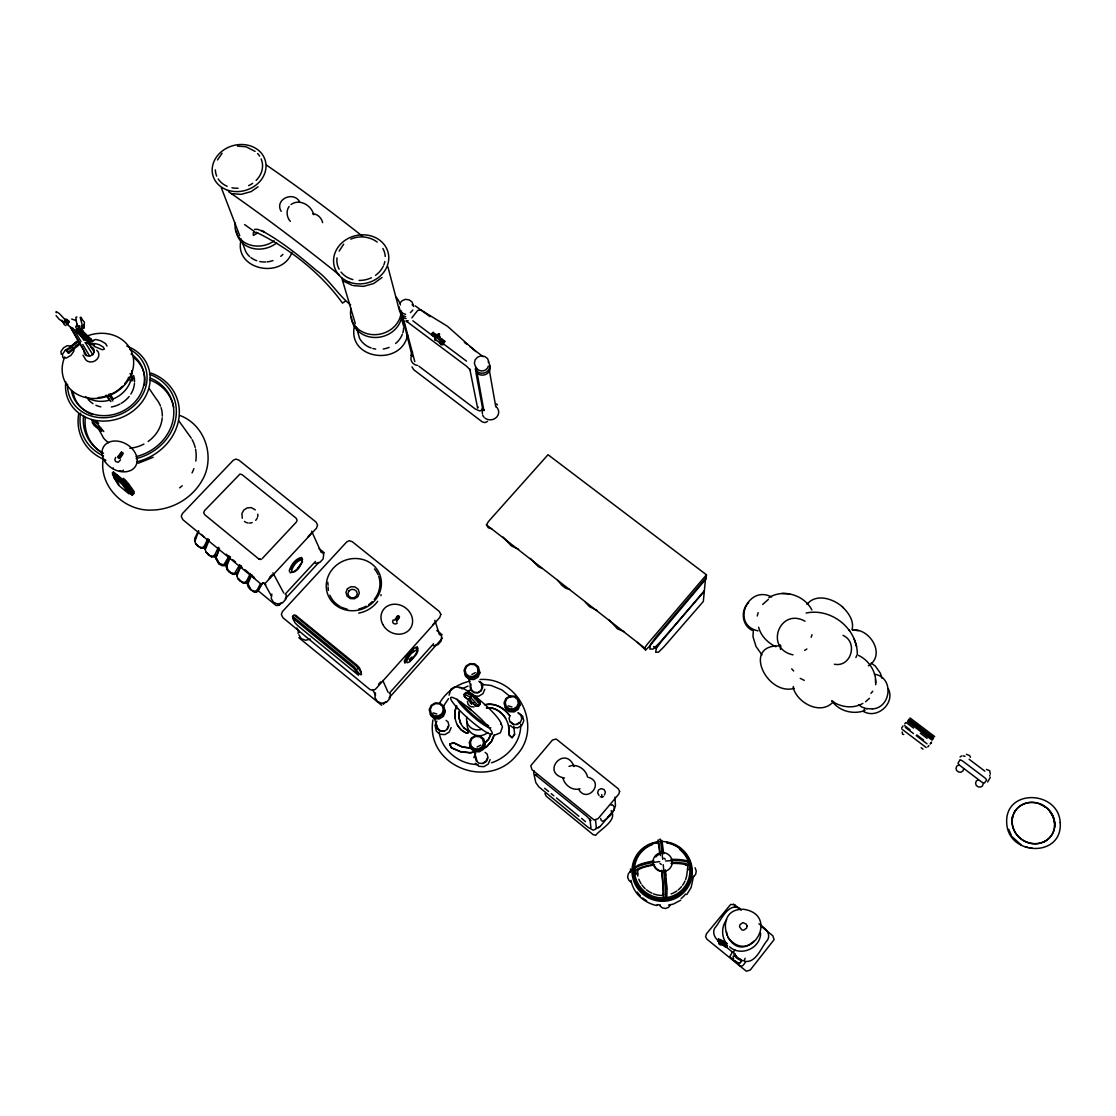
<?xml version="1.0" encoding="UTF-8"?>
<svg xmlns="http://www.w3.org/2000/svg" width="1116" height="1116" viewBox="0 0 1116 1116"><rect width="100%" height="100%" fill="white"/><g stroke="black" fill="none" stroke-linecap="round" stroke-linejoin="round"><path stroke-width="1.5" d="M441.573 338.566A5.887 1.674 43.7 0 0 444.726 341.105L442.522 342.821A6.054 1.702 43.6 0 1 436.607 336.362L439.048 333.768L439.648 334.214L437.291 334.87L437.207 336.809A6.04 1.702 43.7 0 1 432.352 335.163L432.352 333.196A5.873 1.66 43.7 0 0 437.291 334.87L437.932 335.358A5.887 1.66 43.7 0 0 443.959 341.928L444.238 342.445A5.845 1.646 43.6 0 0 442.996 344.788M432.938 719.904C425.126 765.59 487.985 790.756 516.415 755.406C543.38 727.074 518.535 676.659 480.006 679.518M449.092 695.184L450.962 689.06L455.189 686.689L460.81 687.609M455.035 718.383L455.175 710.432L456.681 706.288M693.524 876.311L691.125 887.513L686.8 894.53M630.456 872.224L630.554 868.932M658.021 842.817L658.119 840.376A27.384 0.725 84.5 0 1 660.379 855.581M473.826 695.394A9.946 1.59 41.4 0 1 468.176 692.604L465.735 692.52L464.27 694.166L464.535 696.747A9.946 1.562 41.5 0 0 470.157 699.551L470.268 697.151L471.733 695.477L473.826 695.394L472.821 694.584L469.166 698.742A9.974 1.576 41.4 0 0 476.239 706.261L479.964 704.07L479.782 701.755A9.877 1.576 41.3 0 0 475.137 698.811M397.184 617.399L398.356 615.809L399.416 616.576L396.64 621.765M753.328 630.135L752.993 636.706L755.992 646.443L761.935 654.883M662.96 895.13L663.155 891.893A25.389 0.767 84.2 0 0 661.621 870.675M663.504 893.874L663.295 897.111L665.178 897.822L666.726 896.553L666.963 893.316A26.812 0.809 84.4 0 0 665.345 869.964M459.415 710.934C457.811 718.439 460.559 727.241 467.897 730.617L468.469 732.626L466.265 733.045C456.053 728.929 452.231 715.649 456.597 706.037M459.485 711.185L459.053 717.811L460.643 723.545M665.178 897.822L665.401 894.586M491.668 528.789L488.236 527.742L486.478 524.841L488.473 521.493L548.026 454.714L706.456 574.796L706.065 578.841L648.982 646.82L645.578 650L637.487 642.328M390.349 693.803L389.861 698.49L386.61 702.131L381.853 703.317L377.403 701.587L374.976 697.626L375.478 692.938M83.84 328.118L84.467 322.217L80.199 317.39L83.058 328.313L83.84 328.118L83.547 324.812M725.219 943.815L727.339 945.559L725.358 947.038L721.452 943.522C730.31 945.908 716.932 943.299 718.062 939.825L718.774 938.961M990.31 774.127L989.753 770.779L986.446 769.398M687.247 871.219L686.814 874.846A25.012 24.636 26.6 0 1 685.601 879.548M298.125 633.358L298.502 630.317M286.31 594.842L285.752 599.362L282.515 602.849L277.842 604.007L273.546 602.361L271.244 598.567L271.83 594.061M194.84 540.911L198.801 531.077M195.23 540.507L195.649 537.633M208.901 539.614L205.525 546.463L205.093 549.337L206.195 552.587L211.44 556.926L214.802 556.647M205.316 549.546L209.306 539.726M411.846 354.665L412.027 353.507L412.209 356.395L400.923 310.764A6.277 5.566 -12.5 0 0 405.582 314.266M219.447 548.291L215.611 558L219.029 564.054L221.972 565.617L224.748 565.547L230.036 556.996M704.377 590.629L661.439 641.421L656.278 648.466L655.692 652.316L658.51 652.176L663.936 646.806L703.331 601.468L705.549 578.367L656.347 636.511L650.433 644.616L649.861 649.107L653.167 649.038L659.403 642.956L704.294 591.41M226.604 563.831L226.171 566.705L227.259 569.983L232.546 574.349L235.337 574.28L237.206 572.578L240.665 565.742M226.409 566.942L230.468 557.121M227.204 563.636L226.757 566.51L227.859 569.774M407.605 334.87C401.593 366.913 346.63 359.868 354.497 325.733M237.206 572.578L236.759 575.451L237.861 578.73L243.176 583.11L245.966 583.054L247.85 581.352L250.64 575.884M237.011 575.689L241.098 565.868M247.85 581.352L247.403 584.226L248.491 587.518L253.834 591.912L256.652 591.857L258.535 590.169L262.051 583.333M241.168 239.466C233.118 269.43 282.013 280.144 291.932 252.397M760.624 933.115C760.582 948.195 741.024 956.984 729.683 946.884M852.052 629.619C854.34 621.096 848.495 612.558 842.468 607.02M380.849 595.693L381.1 594.702M473.742 702.829L470.492 703.066L471.482 703.861L471.873 702.41L469.822 699.648M757.262 615.99L758.141 612.656M793.42 686.466L793.141 687.526C797.312 703.373 821.543 715.942 833.582 701.406M902.202 731.984L902.537 734.175L903.751 734.523M745.125 958.267L744.288 960.583L741.749 960.82L733.923 954.403L733.84 951.097L735.263 950.19M745.321 962.438L743.144 965.298L741.456 966.205L739.587 965.619L729.794 956.635L732.501 951.934M604.523 794.885L605.402 792.067L604.007 789.472L601.133 788.607L598.483 789.988L597.59 792.792L598.999 795.387M811.179 637.264L812.002 634.669M534.327 771.058L533.699 772.997L535.806 782.581L538.861 786.892L588.16 827.361L593.224 830.206L595.665 829.104L596.279 827.165L595.525 819.869M741.582 959.579C740.103 961.504 732.319 955.728 735.36 953.859M983.252 783.683L982.526 785.817L980.601 787.045L978.216 786.906L976.291 785.441L975.551 783.209L976.277 781.074L978.202 779.847M963.666 768.826L962.941 770.961L961.015 772.188L958.644 772.035L956.719 770.584L955.993 768.366L956.733 766.246L958.644 765.032M254.741 578.311L253.276 577.6M393.237 619.798L392.553 621.71L393.46 623.467L395.594 624.067L397.31 623.091M411.846 317.837L417.83 310.304L421.039 310.039L447.53 326.332L475.96 351.624M990.297 777.503L987.618 781.967M494.137 735.207L491.612 741.331L486.618 746.897L483.73 748.557M494.081 735.039L491.556 741.136L486.562 746.688L483.66 748.334M519.638 703.61L517.796 707.949L513.681 710.46L508.868 710.167L505.213 707.209M504.46 704.224L506.776 698.742L510.249 696.635L514.295 696.872L517.392 699.355L518.34 703.164L516.792 706.833L513.304 708.953L509.245 708.702L506.148 706.205L505.199 702.396M487.343 758.071L485.99 761.238L483.005 763.051M490.147 759.55L488.236 764.055L483.981 766.664L479.029 766.357L475.29 763.274M510.054 715.788L509.049 718.16L509.97 721.871L512.969 724.312L516.931 724.549L520.307 722.484L521.814 718.913L520.893 715.203L517.88 712.775M473.826 757.583L475.765 753.077M484.874 743.507L482.991 747.901L478.834 750.426L474.007 750.147L470.352 747.134L469.25 742.572L471.147 738.192L475.29 735.667L480.117 735.946L483.772 738.945L485.307 744.916L483.423 749.296L479.28 751.835L474.467 751.542L470.812 748.543L469.724 743.981L471.942 738.583L475.458 736.448L479.531 736.686L482.628 739.224L483.549 743.075L481.959 746.785L478.457 748.934L474.37 748.683L471.273 746.144L470.352 742.293M478.039 406.866L477.62 408.121L469.836 369.159L470.45 370.177L466.767 366.397L405.987 320.892L407.312 321.589L406.517 321.478L408.205 320.766M484.832 689.283L482.935 693.678L478.736 696.217L475.486 696.021M451.171 727.576L449.232 732.026L445.005 734.593L440.095 734.3L436.398 731.259L435.324 726.628M471.091 684.234L470.073 686.577L470.952 690.232L473.923 692.645L477.843 692.869L481.205 690.832L482.726 687.303L481.833 683.648L478.876 681.248M479.462 671.218L477.592 675.501L473.491 677.984L468.734 677.705L465.121 674.789M446.93 729.139L448.283 726.014M434.919 725.567L436.872 721.117M855.874 657.547L856.879 655.287M490.914 734.495L488.543 739.392L484.177 743.8M490.859 734.314L488.487 739.211L484.107 743.591M198.397 530.979L195.049 537.828L194.63 540.688L195.719 543.952L200.95 548.263L203.698 548.179L205.525 546.463M207.953 538.61L204.34 545.961L202.763 547.44L200.42 547.524M218.513 547.286L214.858 554.638L213.268 556.117L210.91 556.187M219.141 549.881L215.834 558.237L218.848 563.496L223.828 564.822L229.101 556.005M441.49 344.788A5.998 1.674 43.6 0 0 434.849 339.794L435.38 340.366A6.012 1.688 43.7 0 0 432.464 334.953L432.352 333.196M433.008 332.61L433.12 332.387A5.873 1.66 43.8 0 0 438.058 334.047L438.7 334.535A5.887 1.674 43.7 0 0 440.36 337.241M239.731 564.752L234.416 573.554L229.408 572.229L227.343 569.746M250.403 573.526L246.664 580.864L245.046 582.329L242.66 582.385M251.784 574.656L247.654 584.477L250.681 589.778L254.42 591.703L257.224 591.647L262.637 583.124M115.701 457.379L114.795 459.708L115.673 461.536L118.184 462.317L120.57 459.876M260.377 583.808L257.364 589.68L255.731 591.145L253.318 591.187M863.672 710.683L864.788 708.562M410.688 355.572L412.571 352.084M112.911 468.636L113.33 467.911M726.683 919.696C721.62 926.14 721.313 935.487 725.651 942.392L726.976 943.578L726.279 944.443C720.029 940.342 726.042 948.447 727.548 945.838M292.685 616.325L354.358 666.95C362.909 680.662 364.179 673.855 355.683 665.485L293.996 614.888L292.448 616.716L294.08 619.701M295.447 615.125L356.674 664.955L359.478 667.828L361.207 672.223M289.1 206.474C285.891 210.84 286.7 217.467 290.341 221.331M120.249 458.146L123.053 453.821M122.941 452.664L119.217 458.439L117.989 457.672L121.728 451.896L117.822 456.639M339.125 251.142L343.672 244.181M645.578 650L644.671 648.061L646.861 644.713L706.456 574.796M439.606 703.094C445.94 691.92 457.532 683.773 470.017 681.151M443.01 706.93L448.493 698.63M396.696 620.58L399.416 616.576M394.506 620.231L397.24 616.227M395.636 619.812L398.356 615.809M217.494 159.965L222.098 153.283M514.56 734.23L512.063 737.704L509.105 734.998C510.891 721.843 500.847 706.191 486.464 707.809M297.595 568.407L300.204 564.863M927.759 746.911L928.875 745.53M930.521 743.465L931.623 742.084M930.228 743.995L931.33 742.614M726.279 944.443L726.683 943.215M901.686 727.883L903.067 725.958M904.727 723.907L905.829 722.54M718.565 938.695L718.188 941.276M720.42 942.239L720.057 944.68L721.899 944.485L717.937 940.955M720.601 942.406L718.941 943.662L720.057 944.68M670.521 904.909L668.526 907.336L665.568 908.48L662.402 907.894L659.933 905.871M693.706 876.66L695.687 874.247L696.258 871.08L695.073 867.76M739.992 962.731L741.108 961.378L740.466 959.132M630.261 871.457L628.266 873.856L627.666 877.357L628.88 880.343L631.321 882.351M806.938 604.44C816.089 592.68 834.182 598.915 843.333 607.676M596.362 828.463L600.31 826.286L614.149 809.839L615.46 805.654L614.972 797.117M748.585 602.654C740.313 610.201 741.903 625.155 752.045 630.317M870.94 693.357L872.768 691.222M470.492 703.066A9.891 1.548 41.3 0 1 476.141 705.898L478.583 705.982L480.033 704.336L479.782 701.755M464.354 694.431L468.064 692.241A9.849 1.562 41.4 0 1 471.608 695.519M389.303 693.245L433.538 643.751M383.234 704.419L385.564 701.825M389.038 697.918L442.466 638.101M378.477 684.345L380.723 681.848M432.882 624.709L435.073 622.268M356.953 669.293L358.278 667.828M279.307 605.193L281.637 602.682M285.124 598.901L318.841 562.436M285.152 594.172L315.437 561.446M269.821 577.125L271.634 575.172M269.179 578.479L272.541 574.866M308.114 536.629L311.42 533.057M265.622 582.887L316.539 528.133L317.558 525.022L316.107 522.135L238.908 460.141L235.894 459.053L233.3 460.252L182.326 513.667L181.252 516.331L182.801 519.638L259.902 583.082M445.005 341.636L442.271 342.333A6.012 1.688 43.6 0 0 441.057 344.635M442.522 344.635L443.75 343.979A5.845 1.646 43.6 0 1 442.703 341.636M432.241 333.433L433.12 332.387M410.423 312.606L412.85 310.039M399.793 303.203L402.234 300.65L405.485 299.297L409.279 299.953L412.013 302.004L413.325 305.268M123.416 470.157L122.342 471.273L119.412 470.771M74.912 329.959L80.952 334.395L79.892 331.382L82.305 330.657L91.4 339.487L91.582 341.036L89.182 341.775L83.616 338.804L77.06 332.373M76.362 329.639L80.338 332.833L81.203 331.968L77.227 328.788M762.66 604.467L768.436 599.376M206.125 546.268L204.298 547.984L201.55 548.068L197.825 546.156L195.774 543.687M214.202 556.842L216.044 555.126M262.148 558.656L296.41 522.009L297.107 520.195L296.075 518.131L242.158 474.719L239.996 474.035L204.563 510.612L203.684 512.676L204.73 514.727L258.591 558.809L260.781 559.451L258.591 558.809M409.167 659.556L411.916 657.017M865.597 701.769L869.392 698.323M248.436 581.143L246.566 582.845L243.762 582.901L240.024 580.976L237.945 578.493M753.97 941.179C728.901 964.894 709.734 907.992 743.688 909.303C780.279 914.757 750.789 966.665 727.799 937.356M257.419 590.517L259.051 589.053M598.399 827.807L600.31 826.286M70.029 346.95L78.134 340.45M79.403 344.607L68.578 353.284L65.97 350.201L66.709 350.856L78.901 341.091M68.578 353.284L68.02 352.391L80.199 342.64M75.944 346.127L78.636 343.965M487.525 421.416L484.972 422.615L482.307 421.918L413.687 369.703L411.999 366.843M960.081 756.997L961.671 755.853M382.007 277.535L373.623 283.562L363.453 286.38L353.088 285.584M468.246 691.306L471.022 689.353M258.075 186.777L251.142 191.603L241.182 194.351L231.11 193.612M345.402 301.194L342.514 303.092C320.794 273.029 289.7 248.463 256.373 232.323L253.332 232.63L253.318 235.406L257.726 233.007M291.025 204.521C299.451 198.341 311.601 205.33 313.722 214.774M516.82 724.144L519.777 722.345M279.112 605.318L276.057 605.5L257.405 590.127M868.388 665.834C886.146 655.259 870.424 628.406 852.429 629.829L858.511 630.749M680.746 900.18L673.408 904.044L668.54 905.146M471.929 674.427L475.304 672.669M600.185 796.838L603.575 796.531M536.615 775.397L535.024 774.602L586.821 816.382L590.894 820.734L589.918 818.921L590.936 827.653M477.076 746.995L480.675 745.153M862.877 703.373C853.377 709.037 840.794 707.349 831.964 701.113M734.9 960.723L737.969 962.801L739.866 962.787M739.252 963.094L740.647 962.41M768.84 597.66C783.293 588.606 804.19 594.94 811.89 609.964M607.927 817.038L610.368 815.21L611.735 812.504L611.233 810.523M491.472 762.828C507.794 757.457 521.27 741.791 520.74 724.158M461.94 688.893L468.036 686.075M611.108 805.236L612.321 804.706C618.752 809.03 607.453 818.642 603.017 821.32L601.357 820.609L600.659 818.544M138.217 463.252L153.199 457.281M398.245 618.166L399.361 617.748M93.312 340.324L95.809 339.473L100.858 340.812L105.518 343.547L107.024 346.072M740.271 908.731C727.827 901.449 720.81 921.439 714.421 928.526C712.064 934.218 715.802 939.644 720.699 942.462M350.759 239.145C359.464 235.337 369.577 236.411 377.222 242.074M864.998 710.404C853.531 714.979 838.883 711.213 831.88 700.862M872.489 708.925C891.475 707.614 894.139 676.966 874.47 674.245M580.013 788.789C572.55 791.174 564.347 785.092 562.869 777.712M484.232 409.949L481.54 410.2M569.007 766.399C576.791 763.121 585.956 769.175 587.56 777.113M433.259 645.787L437.974 644.616L441.155 641.044L441.601 636.455L439.132 632.577M315.34 563.468L319.957 562.338L323.152 558.879L323.682 554.443L321.366 550.704M310.276 639.105L305.575 640.263L301.222 638.603L298.879 634.739M474.928 751.961L470.464 752.895L460.657 751.877L451.38 747.873L449.706 743.981L453.752 742.698L462.15 746.771L470.366 747.957M474.844 751.724L470.38 752.644L460.559 751.612L451.283 747.594L449.706 743.981L453.849 742.977L462.247 747.05L470.45 748.208M76.865 317.028L75.916 317.223L76.237 321.185L77.66 326.597M484.484 704.782C494.235 702.159 504.209 707.739 509.775 715.635M486.185 704.712C494.89 702.996 503.776 707.865 508.854 714.812M84.635 338.65L83.616 338.804L83.784 337.827L90.731 341.901L79.892 331.382L80.338 332.833M806.115 613.047C822.534 609.462 840.264 617.455 849.695 631.084M794.411 688.321C766.483 696.524 741.136 643.081 781.06 646.024M486.52 708.004C494.318 706.902 501.586 712.036 505.715 718.327M222.572 565.421L225.348 565.338M494.36 735.249L500.4 732.807L502.465 726.809L500.777 722.987M254.504 229.366L257.782 229.338L263.836 231.807L261.395 230.482C281.302 241.307 299.06 255.62 316.233 270.281C329.708 279.949 337.953 294.917 350.647 304.933M718.941 943.662L726.851 946.703L719.722 943.09L721.243 942.434M789.528 593.824L782.009 593.447M474.147 706.888L470.729 706.693L468.148 704.587L467.381 701.392M443.959 730.938L440.513 730.743L437.918 728.608L434.333 718.202M834.363 664.229C851.103 667.647 858.413 642.174 843.026 635.367M237.485 146.126L245.966 146.726L255.104 151.385M866.755 708.548L872.001 708.925M1029.245 847.728L1031.993 847.951M312.675 213.798C317.544 213.784 321.645 218.039 322.65 222.6M482.921 684.554L491.207 685.489L501.879 689.911L510.793 697.095M744.721 961.35C756.495 963.248 761.196 946.8 767.641 939.937C771.449 932.962 764.014 927.257 758.908 923.839M478.053 764.558C459.653 764.6 442.006 750.705 439.09 732.277M70.224 346.03L67.295 345.639L63.459 347.871L60.962 351.428L61.282 354.204M741.247 910.154L734.663 904.825L730.673 904.406L706.428 933.841L705.605 936.756L706.944 939.212L746.353 971.213L750.217 970.055L774.099 939.644L772.816 935.766L760.986 926.168M734.412 906.806L737.425 907.224M966.428 754.277L969.706 755.658L970.46 757.318M564.487 778.089C539.907 773.081 565.059 743.926 574.098 766.566M736.058 955.505L733.114 956.231L733.561 959.188M64.072 321.394L68.285 324.644M1025.199 846.723L1027.906 847.393M90.452 340.031L93.632 340.882M84.788 339.78L92.726 341.901M86.016 342.124L93.953 344.244M84.969 342.584L94.497 345.137M922.988 749.143L921.132 747.734M508.171 705.842L511.979 706.972M433.064 712.859L436.83 713.989M381.602 705.242L298.809 637.668M569.565 589.443L565.826 588.299L561.92 585.384L557.749 580.39M656.919 905.55C644.378 903.179 633.204 893.191 631.042 880.371M771.588 596.99C747.957 584.393 730.492 624.96 758.029 630.847M866.923 708.813L861.747 707.028L858.539 704.587M71.717 319.036L76.028 320.529M863.379 711.408C877.288 719.583 895.52 703.233 888.28 688.628M804.999 621.221C779.652 607.02 763.986 648.605 792.988 654.855M518.591 549.253L511.309 545.85L503.079 537.047M597.297 610.605L589.513 606.685L585.44 602.305M588.732 777.392C605.067 782.804 587.044 803.911 578.785 789.458M624.039 631.628L617.427 628.824L609.308 620.05M415.166 305.826L430.079 316.665M542.111 568.462L538.4 566.691L530.267 558.377M342.542 280.702L352.07 285.264M720.113 939.449L725.623 942.336M800.242 678.375L804.245 680.341M88.638 338.05L91.428 339.529L90.396 341.343L89.154 341.733L80.045 332.903L81.287 330.824L82.291 330.657L83.198 332.149M212.04 556.731L208.315 554.805L206.251 552.336M733.407 904.155L734.663 904.825M80.743 330.517L91.582 341.036M64.421 322.803L59.162 319.26L56.093 315.619M179.676 415.389C204.465 424.429 215.137 455.523 203.182 478.527L202.735 479.294C192.343 498.685 171.083 510.64 149.167 510.082L148.247 510.11C122.328 509.189 99.017 485.46 103.174 458.885M466.516 361.138L442.48 343.156M116.245 474.83L118.143 475.918M858.497 655.385C869.476 660.588 876.771 672.557 875.683 684.75M775.843 646.75C767.836 642.872 760.875 635.994 758.615 627.206M254.378 231.542L244.599 224.567M1021.349 845.049L1012.072 836.707M65.9 325.635L64.128 324.477L61.924 320.25M463.684 727.688L467.841 730.464L468.469 732.626L466.209 732.891L461.354 730.045L457.267 724.995M653.516 646.527L656.278 648.466M464.368 342.361L467.116 344.412M469.85 346.462L483.116 356.729M871.261 663.071L875.404 666.182L880.371 673.213L881.891 678.137M432.813 335.874L412.878 320.794M969.148 759.285L984.884 771.17M909.986 717.909L934.692 736.588M908.996 719.095L933.715 737.788M914.576 723.517L920.058 727.674M908.41 720.071L933.088 738.75M908.103 720.559L932.781 739.238M907.517 721.536L932.153 740.187M906.792 722.973L913.558 728.106M920.323 733.226L927.075 738.346M904.63 725.651L910.042 729.752M916.808 734.886L923.574 740.006M905.383 727.423L913.502 733.575M916.208 735.625L927.033 743.828M901.868 729.083L926.224 747.553M418.835 366.146L475.053 408.861L479.796 411.009L481.401 410.297L482.447 407.661L476.002 373.009M486.478 524.841L644.671 648.061M69.22 321.338L66.318 319.162L66.82 319.971M78.483 328.774L81.133 330.908L76.641 323.961M65.3 319.204L69.276 322.398M64.435 320.069L68.411 323.249M77.743 331.898L80.394 334.033M66.472 323.863L71.773 328.118M436.788 630.442L442.201 634.809M319.092 548.626L324.435 552.922M480.02 681.736L483.716 684.722M518.898 713.152L522.651 716.179L523.809 720.797L521.925 725.247L517.712 727.813L512.788 727.52L510.291 725.498M510.737 721.815L513.36 723.949M475.053 696.747L477.634 698.839L478.401 702.034M470.157 692.938L472.626 694.933M469.166 698.742L470.157 699.551M664.02 858.19L665.345 859.278M467.827 707.139L470.91 709.664M659.988 863.379L661.314 864.454M96.046 421.081L98.738 423.271M544.636 788.259L548.598 791.495M551.22 793.643L553.857 795.792M556.493 797.954L578.897 816.27M581.534 818.419L585.481 821.655M98.027 426.703L100.845 428.223M725.986 944.08L718.062 939.825M724.661 945.712L732.612 952.213M446.107 720.378L448.074 722.01L448.953 725.707L447.39 729.278L444.001 731.343L440.067 731.106L437.095 728.664L436.23 724.954M485.125 752.379L487.134 754.025L488.041 757.792L486.492 761.405L483.089 763.483L479.113 763.246L476.114 760.763L475.207 757.011M430.26 714.212L433.873 717.183L438.658 717.462L442.787 714.951L444.698 710.627L443.638 706.121L440.025 703.178L435.24 702.899L431.111 705.382L429.214 709.706L430.832 715.705L434.431 718.662L439.216 718.941L443.331 716.444L445.228 712.12L444.168 707.628M263.223 582.678L265.845 584.84M226.13 554.22L228.794 556.41M232.784 559.702L235.448 561.892M239.452 565.17L242.116 567.374M244.781 569.565L248.77 572.843M251.435 575.033L254.099 577.237M130.042 493.342L132.511 495.378L124.448 484.26L112.395 474.328L117.71 483.144M203.963 537.019L201.41 534.438M123.388 478.276L126.931 481.694M120.612 479.085L122.481 480.912M95.753 425.168L98.194 427.54M299.632 201.731C293.173 190.557 274.173 199.624 281.176 211.356M496.536 403.894L497.471 404.927M791.718 668.833L793.671 670.995M255.327 509.873L251.142 507.557L247.166 507.933L243.79 510.11L241.907 513.513L242.298 518.284M66.709 350.856L68.02 352.391M127.963 482.921L134.129 491.584M250.654 589.178L247.989 584.017M238.447 578.52L240.791 581.324M228.627 570.708L230.189 572.578M219.629 563.859L216.211 557.805M207.562 553.327L209.111 555.182M66.695 321.269L59.218 313.47L56.135 311.517L56.149 312.801M178.881 420.913L191.282 438.17M149.46 388.982L156.212 398.872A33.02 29.072 -24.9 0 1 160.523 406.112M114.376 476.769L112.325 472.696L125.717 483.744L133.46 494.318M115.562 479.406L113.706 475.904L123.304 483.828L130.698 494.137M117.264 481.917L118.952 484.442M134.38 493.384L126.652 482.796L113.246 471.747L113.483 473.142M89.238 343.589L92.837 349.196M80.436 330.448L76.781 324.742L75.735 327.127L77.534 330.043M88.652 343.296L94.135 351.875M79.334 332.959L83.84 340.24M85.639 343.156L92.851 354.804M107.582 396.278L110.903 401.634M106.159 395.134L109.494 400.491M108.684 394.283L112.814 400.979M82.989 355.223L84.565 357.762A7.449 6.459 -24.2 0 0 95.265 360.733A7.449 6.459 -24.2 0 0 96.743 350.201M110.01 393.809L113.316 399.179M848.955 629.87C854.159 636.957 857.311 645.466 857.325 654.297M81.036 341.566L73.182 328.327L70.643 327.63L86.643 355.418M82.779 344.509L89.754 356.269M128.41 377.32L130.795 381.421M130.042 373.497L133.195 378.98M130.335 376.664L132.706 380.765M70.434 326.89L77.897 339.808M80.38 344.119L84.523 351.289M1011.403 835.507L1008.697 829.258M264.241 583.138L271.467 596.084M296.8 627.973L299.2 632.367M611.707 812.002C616.869 820.567 599.85 829.76 595.637 835.34L593.056 834.559L546.226 796.21L544.929 793.518M97.748 427.316L103.523 438.016A33.02 29.072 -24.9 0 0 108.573 442.731M272.904 572.829L283.757 593.056M414.789 361.64L403.741 320.027M292.476 572.299L291.625 570.639C293.089 565.882 296.577 560.804 301.711 559.772L302.534 561.446L298.432 568.728L295.07 571.573L290.286 572.787L289.239 570.75C291.025 564.905 295.308 558.684 301.613 557.414L302.617 559.479M372.772 689.548L375.548 695.421M311.629 531.216L321.269 552.532M80.98 317.237L82.375 320.306M382.816 680.509L388.089 692.311M488.906 361.905L487.539 358.571L484.735 356.464L480.968 355.865L477.578 357.162L475.151 359.77L474.37 363.328L475.96 367.889M405.01 663.239L404.257 661.328C406.684 655.287 410.911 648.968 417.3 646.778L418.012 648.717M221.373 187.893L239.759 235.755M240.958 238.922L245.743 251.56A22.808 19.781 -16.7 0 0 249.635 256.554M856.628 646.499L854.047 638.519M434.849 620.287L439.523 634.781M465.818 692.771L472.431 696.049L480.033 704.336M341.747 277.884L355.334 323.682M478.583 705.982L470.268 697.151L464.27 694.166L464.535 696.747M356.283 326.96L359.631 338.441A23.255 20.674 -13.9 0 0 371.126 347.969M474.119 751.026L476.909 760.68M400.937 316.26L403.601 326.151M399.612 311.308L387.908 266.85M468.413 677.552L471.747 690.204L474.342 692.311L477.774 692.506L480.703 690.72L482.042 687.637L481.261 684.443M399.012 306.677L399.333 307.974M92.154 421.109L91.944 420.007L97.538 424.01L103.76 431.529M476.713 370.651L476.114 367.317A6.361 5.719 -9.8 0 0 488.334 366.118M477.313 374L483.898 410.772M489.268 369.856L495.755 406.656M82.277 328.341L82.793 331.647M81.468 325.788L82.514 332.401M79.543 325.705L80.31 330.671M726.502 931.818L726.879 935.041M513.779 726L514.629 734.523L512.063 737.704L509.035 734.705L508.575 725.54M327.811 582.357L328.076 585.258M601.705 794.564L601.942 797.382M482.098 409.781L482.419 413.659M780.168 644.727L780.503 649.373M875.418 679.518L875.6 683.006M635.702 871.094L635.743 874.525L634.641 869.392A27.802 5.273 -5.9 0 1 659.737 861.58M637.738 874.47L637.71 871.066A25.138 4.841 -5.4 0 1 654.646 864.914M1045.748 840.976A21.888 20.172 33.9 0 1 1043.362 842.259M1012.072 818.474A21.888 20.172 33.9 0 1 1012.714 815.88M1013.677 813.438A21.888 20.172 33.9 0 1 1015.755 810.09M1040.544 804.497A21.888 20.172 33.9 0 1 1045.469 807.356M1049.57 811.304A21.888 20.172 33.9 0 1 1052.555 816.075M1053.099 817.358A21.888 20.172 33.9 0 1 1053.936 820.009M1054.229 821.348A21.888 20.172 33.9 0 1 1054.467 826.747M989.655 775.425A3.543 1.018 37.2 0 1 989.739 776.122M963.164 756.034A3.515 1.018 37.4 0 1 965.047 756.355M806.854 648.968A18.498 15.54 -20.3 0 1 804.608 650.377M433.231 334.409A5.845 1.632 43.7 0 1 435.212 338.943M489.785 365.839A7.575 6.822 -9.8 0 1 485.125 374.697A7.575 6.822 -9.8 0 1 475.514 370.777M488.166 361.891A7.589 6.836 -9.8 0 1 486.004 372.27A7.589 6.836 -9.8 0 1 475.165 368.88M495.853 406.461A8.272 7.519 -9.8 0 1 496.718 417.077A8.272 7.519 -9.8 0 1 485.069 418.193M484.079 417.3A8.272 7.519 -9.8 0 1 482.67 415.04M406.14 318.548A7.477 6.626 -12.5 0 1 400.574 314.363M405.638 316.567A7.491 6.64 -12.5 0 1 399.849 308.937M412.097 304.738A7.491 6.64 -12.5 0 1 413.701 306.495M417.398 365.448A8.175 7.324 -12.7 0 1 411.051 357.022M384.853 261.521A24.357 21.33 -13.7 0 1 383.876 264.813M383.304 266.138A24.357 21.33 -13.7 0 1 375.534 275.345M371.447 277.745A24.357 21.33 -13.7 0 1 359.101 280.437M352.879 279.586A24.357 21.33 -13.7 0 1 341.008 272.067M339.138 269.235A24.357 21.33 -13.7 0 1 336.99 257.866M382.872 248.463A24.357 21.33 -13.7 0 1 385.215 256.443M401.718 316.651A25.431 22.543 -13.8 0 1 375.534 337.492A25.431 22.543 -13.8 0 1 351.428 317.153M400.979 313.791A25.515 22.599 -13.8 0 1 371.433 334.521A25.515 22.599 -13.8 0 1 351.094 308.337M396.124 297.191A25.515 22.599 -13.8 0 1 400.421 304.961M403.629 327.769A23.255 20.674 -13.9 0 1 402.876 332.694M402.346 334.256A23.255 20.674 -13.9 0 1 395.608 343.505M389.163 347.355A23.255 20.674 -13.9 0 1 383.248 349.015M375.701 349.085A23.255 20.674 -13.9 0 1 372.8 348.485M261.144 158.918A23.868 20.353 -16.3 0 1 256.15 180.387M252.662 183.303A23.868 20.353 -16.3 0 1 248.631 185.633M238.085 188.213A23.868 20.353 -16.3 0 1 231.947 187.767M227.148 186.302A23.868 20.353 -16.3 0 1 218.178 178.923M216.699 176.119A23.868 20.353 -16.3 0 1 215.36 169.869M257.587 153.562A23.868 20.353 -16.3 0 1 259.637 156.128M276.642 242.939A24.943 21.553 -16.6 0 1 251.602 248.087A24.943 21.553 -16.6 0 1 236.383 231.291M274.257 240.889A25.026 21.609 -16.6 0 1 247.11 243.832A25.026 21.609 -16.6 0 1 235.239 223.13M282.878 254.406A22.808 19.781 -16.7 0 1 280.73 256.345M272.946 260.586A22.808 19.781 -16.7 0 1 267.087 261.869M265.622 261.967A22.808 19.781 -16.7 0 1 259.749 261.521M256.75 260.698A22.808 19.781 -16.7 0 1 250.863 257.573M266.543 165.14A567.081 127.224 42.7 0 1 362.547 236.285M228.473 191.575A569.579 117.766 42.6 0 1 339.194 274.815M660.1 870.801A8.802 8.649 24.4 0 1 654.883 866.546M655.79 856.962A8.802 8.649 24.4 0 1 658.426 854.828M661.523 840.753A26.812 0.809 84.4 0 1 663.657 853.768M659.961 839.399A28.095 0.753 84.6 0 1 662.695 859.348M663.225 864.677A28.095 0.753 84.6 0 1 665.429 894.795M661.844 870.215A27.384 0.725 84.5 0 1 663.518 894.055M657.826 842.538A25.389 0.767 84.2 0 1 659.835 854.075M665.108 870.368A24.817 0.851 84.1 0 1 665.596 875.432M665.861 878.571A24.817 0.851 84.1 0 1 666.601 889.354M635.646 871.108A27.105 5.148 -5.8 0 1 654.115 864.384M671.525 862.71A27.105 5.148 -5.8 0 1 689.576 865.932M665.499 861.022A27.802 5.273 -5.9 0 1 689.967 863.951L689.214 869.392L687.344 870.075L687.763 866.63A25.138 4.841 -5.4 0 0 670.995 863.435M635.674 867.634A26.519 5.12 -5.7 0 1 653.878 860.994M670.967 859.404A26.519 5.12 -5.7 0 1 688.46 862.682M685.531 864.175A23.855 4.673 -5.2 0 1 686.173 865.36M642.035 864.468A24.552 4.813 -5.3 0 1 644.783 863.561M645.969 863.24A24.552 4.813 -5.3 0 1 648.549 862.626M681.583 886.523A25.012 24.636 26.6 0 1 678.151 889.94M676.854 890.931A25.012 24.636 26.6 0 1 671.121 893.958M663.127 895.478A25.012 24.636 26.6 0 1 653.46 893.832M651.953 893.191A25.012 24.636 26.6 0 1 646.401 889.731M645.174 888.657A25.012 24.636 26.6 0 1 641.923 884.96M641.016 883.607A25.012 24.636 26.6 0 1 638.84 879.227M637.892 876.13A25.012 24.636 26.6 0 1 637.348 872.935M684.987 881.04A25.012 24.636 26.6 0 1 682.574 885.239M666.643 842.775A28.904 28.458 26.7 0 1 686.34 886.746A28.904 28.458 26.7 0 1 638.003 886.174A28.904 28.458 26.7 0 1 657.687 842.664M679.574 849.234A27.816 27.398 26.5 0 1 680.425 891.363A27.816 27.398 26.5 0 1 638.422 884.29A27.816 27.398 26.5 0 1 652.288 844.645M664.885 900.277A27.482 27.077 27.4 0 1 659.11 900.193M685.67 894.055A30.537 30.076 27.8 0 1 681.151 898.506M660.309 904.964A30.537 30.076 27.8 0 1 657.129 904.588M646.638 900.738A30.537 30.076 27.8 0 1 642.69 897.975M640.333 895.813A30.537 30.076 27.8 0 1 637.236 892.144M660.546 841.548A30.258 29.783 26.8 0 1 689.256 884.835A30.258 29.783 26.8 0 1 637.445 888.252A30.258 29.783 26.8 0 1 658.998 841.659M666.712 842.468A29.435 28.988 26.7 0 1 686.786 887.262A29.435 28.988 26.7 0 1 637.543 886.676A29.435 28.988 26.7 0 1 657.589 842.357M464.423 696.37A9.863 1.535 41.4 0 1 471.482 703.861M479.88 702.117A9.974 1.604 41.4 0 1 472.821 694.584M490.789 727.744A22.446 3.446 41.4 0 1 473.644 717.086A22.446 3.446 41.4 0 1 457.142 699.146M488.627 725.595A20.241 3.125 41.4 0 1 474.314 715.942A20.241 3.125 41.4 0 1 460.42 701.629M459.332 687.819A27.537 4.352 41.3 0 1 483.242 703.08A27.537 4.352 41.3 0 1 500.568 724.312M487.818 732.431A12.541 12.053 -19.1 0 1 467.227 721.578M481.819 729.25A11.579 11.118 -19 0 1 466.725 716.932M417.189 651.13A8.83 2.483 -50.8 0 1 409.628 660.951M405.833 661.941A8.83 2.483 -50.8 0 1 407.87 656.389A8.83 2.483 -50.8 0 1 413.715 649.875M416.212 648.466A8.83 2.483 -50.8 0 1 417.482 648.94M378.687 576.233A26.198 24.329 -21.7 0 1 374.265 599.432M372.256 601.636A26.198 24.329 -21.7 0 1 368.74 604.565M366.16 606.169A26.198 24.329 -21.7 0 1 359.017 608.904M347.034 609.043A26.198 24.329 -21.7 0 1 341.412 607.132M340.115 606.476A26.198 24.329 -21.7 0 1 329.862 595.233M328.425 590.378A26.198 24.329 -21.7 0 1 328.062 586.96M374.446 568.937A26.198 24.329 -21.7 0 1 378.073 574.67M377.71 601.287A28.277 26.268 -21.8 0 1 358.668 613.13M290.997 569.23A8.133 2.888 -50.4 0 1 298.865 559.576A8.133 2.888 -50.4 0 1 301.027 563.831A8.133 2.888 -50.4 0 1 292.406 572.006M257.782 514.225A8.049 7.31 -23.9 0 1 257.629 516.82M257.196 518.061A8.049 7.31 -23.9 0 1 255.676 520.335M252.188 522.595A8.049 7.31 -23.9 0 1 249.426 523.083M248.073 522.986A8.049 7.31 -23.9 0 1 244.446 521.409M102.393 430.595A6.626 0.851 43.2 0 1 101.375 430.218M99.338 428.711A6.626 0.851 43.2 0 1 94.553 424.178M93.06 422.336A6.626 0.851 43.2 0 1 92.795 421.485M90.508 346.853A5.175 4.492 -24.2 0 1 94.093 352.112A5.175 4.492 -24.2 0 1 87.885 355.962A5.175 4.492 -24.2 0 1 84.3 350.689M128.521 377.989A33.912 29.504 -24.3 0 1 124.755 383.681M122.453 386.262A33.912 29.504 -24.3 0 1 104.123 396.599M102.644 396.919A33.912 29.504 -24.3 0 1 98.138 397.547M87.578 335.832A36.521 31.75 -24.3 0 1 133.585 360.329A36.521 31.75 -24.3 0 1 92.237 398.468A36.521 31.75 -24.3 0 1 64.77 356.883M72.652 345.332A36.521 31.75 -24.3 0 1 77.562 341.161M131.73 370.679A28.43 24.789 -24.4 0 1 131.576 377.055M130.837 380.221A28.43 24.789 -24.4 0 1 112.772 399.11M108.517 400.463A28.43 24.789 -24.4 0 1 85.611 396.626M133.613 375.562A26.059 22.766 -24.5 0 1 134.548 381.895M134.464 383.513A26.059 22.766 -24.5 0 1 130.865 394.06M129.163 396.473A26.059 22.766 -24.5 0 1 121.267 403.322M119.956 404.062A26.059 22.766 -24.5 0 1 111.363 407.005M100.803 406.852A26.059 22.766 -24.5 0 1 95.906 405.248M93.005 403.671A26.059 22.766 -24.5 0 1 88.122 399.375M126.778 346.099A43.231 37.749 -24.5 0 1 147.689 391.73A43.231 37.749 -24.5 0 1 98.166 420.774A43.231 37.749 -24.5 0 1 65.802 381.839M129.637 349.322A40.608 35.447 -24.5 0 1 125.452 411.86A40.608 35.447 -24.5 0 1 67.518 384.169M131.018 354.009A37.526 32.755 -24.5 0 1 125.955 409.363A37.526 32.755 -24.5 0 1 71.41 390.6M134.046 357.859A36.898 32.224 -24.5 0 1 144.494 385.16M92.377 414.566A36.898 32.224 -24.5 0 1 73.042 392.135M161.081 407.689A33.02 29.072 -24.9 0 1 162.308 416.115M162.225 417.83A33.02 29.072 -24.9 0 1 148.149 441.462M143.95 444.056A33.02 29.072 -24.9 0 1 129.833 448.227M151.106 373.079A51.685 45.477 -24.8 0 1 178.797 418.974A51.685 45.477 -24.8 0 1 137.087 461.731M105.881 460.183A51.685 45.477 -24.8 0 1 78.692 413.897M149.488 374.279A49.174 43.259 -24.8 0 1 175.826 417.928A49.174 43.259 -24.8 0 1 136.124 458.606M103.495 455.914A49.174 43.259 -24.8 0 1 80.575 413.129M150.158 378.017A46.188 40.65 -24.8 0 1 173.203 419.239A46.188 40.65 -24.8 0 1 136.04 456.639M103.551 453.222A46.188 40.65 -24.8 0 1 83.616 415.557M102.156 452.943A45.561 40.106 -24.9 0 1 85.374 417.44M149.46 379.803A45.561 40.106 -24.9 0 1 173.678 407.27M195.537 449.12A42.296 37.595 -25.4 0 1 195.802 461.089M193.905 468.594A42.296 37.595 -25.4 0 1 192.036 472.919M182.215 485.711A42.296 37.595 -25.4 0 1 179.662 487.859M192.119 439.62A42.296 37.595 -25.4 0 1 195.174 447.488M1060.2 822.562C1062.851 857.813 1008.25 856.195 1006.716 823.19C1004.47 788.189 1058.47 790.212 1060.2 822.562M619.631 791.383L618.794 794.09L598.023 818.726L594.075 819.967L531.955 769.663L530.798 765.66L552.448 740.061L556.145 738.987L618.278 788.775L619.631 791.383M440.806 614.4L439.732 617.525L375.52 689.144L372.884 690.469L369.801 689.423L282.85 617.636L281.344 614.33L282.404 611.61L346.727 541.916L349.308 540.674L352.321 541.748L439.327 611.47L440.806 614.4M747.036 925.959L746.646 928.052L743.702 930.2L741.791 929.851L739.545 926.81L739.936 924.718L742.865 922.569L746.283 924.146L747.036 925.959M347.411 588.802L345.946 592.401L347.048 596.125L350.271 598.567L354.414 598.776L357.873 596.683L359.338 593.084L358.25 589.36L355.028 586.918L350.884 586.695L347.411 588.802M348.945 590.866L347.927 593.377L348.68 595.972L350.94 597.674L353.828 597.827L356.241 596.362L357.26 593.851L356.506 591.257L354.246 589.555L351.359 589.401L348.945 590.866M519.958 705.131L518.131 709.455L514.03 711.952L509.231 711.673L505.576 708.716L504.097 702.703L505.953 698.393L510.054 695.896L514.853 696.175L518.508 699.118L519.958 705.131M478.15 670.758L476.574 674.371L473.114 676.463L469.083 676.24L466.028 673.771L465.121 670.005L466.711 666.405L470.171 664.313L474.188 664.55L477.23 667.005L478.15 670.758M479.894 672.822L478.039 677.077L473.951 679.546L469.194 679.281L465.595 676.366L464.047 670.339L465.916 666.071L470.017 663.615L474.76 663.88L478.373 666.782L479.894 672.822M408.219 657.617L406.656 661.202L407.27 662.764L409.823 661.746L416.435 654.353L417.998 650.781L417.412 649.191L411.372 653.404L408.219 657.617M443.359 710.181L441.755 713.835L438.253 715.956L434.208 715.719L431.153 713.222L430.26 709.413L431.878 705.744L435.366 703.638L439.411 703.875L442.466 706.372L443.359 710.181M292.685 618.027L294.959 622.784L297.777 625.658L358.543 675.25L353.73 668.205L292.685 618.027M959.872 760.177L958.114 762.912A3.501 0.99 37.5 0 0 960.36 765.869L981.145 781.618A3.529 1.004 37.3 0 0 984.535 782.93L986.446 780.293A3.543 1.004 37.3 0 0 984.214 777.336L963.234 761.461A3.515 1.004 37.5 0 0 959.872 760.177M65.439 350.033L62.468 354.288L62.845 357.594L66.346 358.041L70.908 355.376L73.879 351.149L73.517 347.829L70.029 347.369L65.439 350.033M95.027 343.561L92.949 344.272L94.232 346.365L102.337 349.754L104.43 349.071L103.16 346.978L99.268 344.691L95.027 343.561M93.786 423.369L92.223 422.532L94.204 425.559L101.235 431.306L93.786 423.369M115.659 478.485L113.762 477.383L118.701 485.362L129.024 493.886L122.146 484.302L115.659 478.485M1014.151 830.248A21.79 20.074 33.9 0 0 1050.853 836.149A21.79 20.074 33.9 0 0 1035.369 802.683A21.79 20.074 33.9 0 0 1014.151 830.248M1013.998 830.346A21.901 20.172 33.9 0 0 1050.881 836.289A21.901 20.172 33.9 0 0 1035.327 802.655A21.901 20.172 33.9 0 0 1013.998 830.346M348.694 281.888A27.788 24.343 -13.7 0 0 388.731 256.499A27.788 24.343 -13.7 0 0 346.058 239.661A27.788 24.343 -13.7 0 0 348.694 281.888M226.422 189.706A27.23 23.213 -16.3 0 0 266.026 165.238A27.23 23.213 -16.3 0 0 224.874 149.195A27.23 23.213 -16.3 0 0 226.422 189.706M653.641 865.374A9.653 9.5 24.3 0 0 670.116 868.15A9.653 9.5 24.3 0 0 664.132 852.68A9.653 9.5 24.3 0 0 653.641 865.374M458.174 708.827A27.579 4.185 41.4 0 0 492.044 734.091A27.579 4.185 41.4 0 0 464.103 704.405A27.579 4.185 41.4 0 0 458.174 708.827M382.704 624.318A16.447 14.327 33.5 0 0 410.088 628.866A16.447 14.327 33.5 0 0 397.561 604.44A16.447 14.327 33.5 0 0 382.704 624.318M348.136 610.424A27.844 25.835 -21.7 0 0 380.04 575.242A27.844 25.835 -21.7 0 0 333.293 568.197A27.844 25.835 -21.7 0 0 348.136 610.424M105.085 461.689A18.707 14.048 31.1 0 0 135.441 466.376A18.707 14.048 31.1 0 0 118.296 441.239A18.707 14.048 31.1 0 0 105.085 461.689"/></g></svg>
